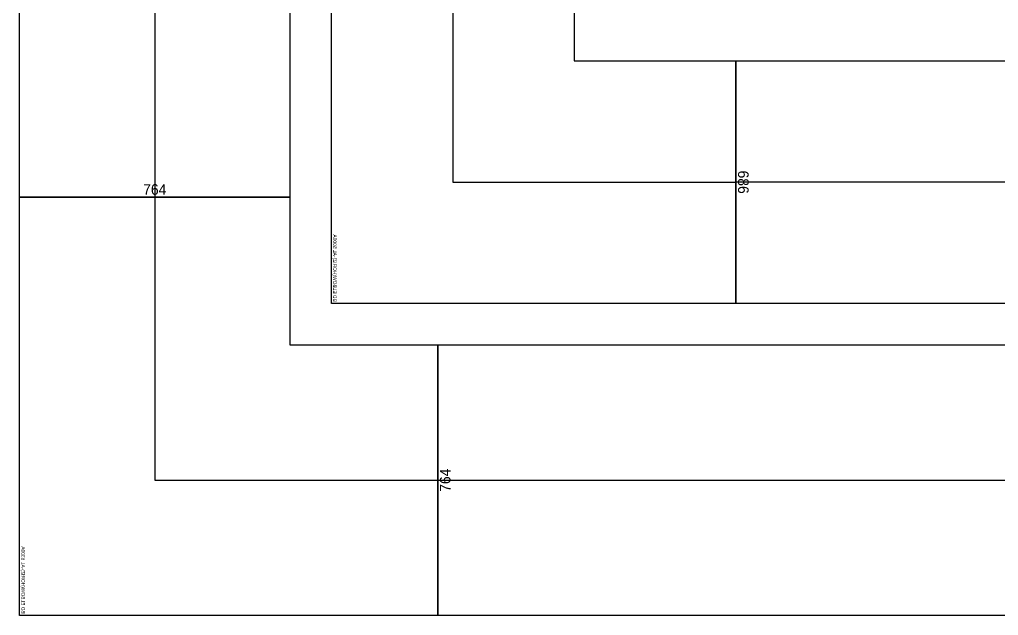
# Model space of a CAD drawing. Header units: millimetres. Extents: x 28486 to 374549, y -351975 to 868946.
# Drawn here: x 273624 to 276390, y 399024 to 400707 of the extents above; entities that cross this region are included whole.
import ezdxf
from ezdxf.enums import TextEntityAlignment as Align

# ---------------------------------------------------------------- set-up
doc = ezdxf.new("R2010")
doc.units = ezdxf.units.MM
doc.header["$LTSCALE"] = 150
doc.layers.get('Defpoints').update_dxf_attribs({"color": 150})
doc.layers.add('-----27 Bus Duct_LV_380-220V_IT BACK UP', color=2, linetype='Continuous')
doc.layers.add('-----27 Bus Duct_LV_380-220V_LOAD BANK', color=7, linetype='Continuous')
doc.styles.add('ELEC', font='')
doc.styles.get("Standard").update_dxf_attribs({"font": ''})
doc.styles.get('ELEC').set_extended_font_data('Dotum')
doc.styles.get('Standard').set_extended_font_data('Dotum')
doc.dimstyles.new('전기통신참고용-치수', dxfattribs={"dimscale": 15, "dimtxt": 2, "dimasz": 0, "dimexe": 0, "dimexo": 0, "dimgap": 0.4, "dimtad": 4, "dimdec": 0, "dimzin": 0, "dimdsep": 46, "dimtxsty": 'Standard', "dimblk": 'NONE', "dimcen": 0, "dimse1": 1, "dimse2": 1, "dimsd1": 1, "dimsd2": 1, "dimclrd": 8, "dimclre": 8, "dimclrt": 8, "dimadec": 0, "dimazin": 0, "dimtfac": 1, "dimtdec": 0, "dimtix": 1, "dimtmove": 2, "dimatfit": 0, "dimldrblk": 'NONE', "dimfxl": 2, "dimtolj": 1, "dimtzin": 0, "dimarcsym": 0})

# ---------------------------------------------------------------- blocks, each defined once
blk = doc.blocks.new('*U74')
at = {"color": 0}
blk.add_lwpolyline([(-343, -343), (800, -343), (800, 343), (343, 343), (343, 800), (-343, 800)], close=True, dxfattribs=at)
at = {"color": 1}
blk.add_lwpolyline([(800, 0), (0, 0), (0, 800)], dxfattribs=at)
at = {"color": 0, "style": 'ELEC'}
blk.add_text('BD ELBOW(HORIZ)-AL 5000A', height=10, dxfattribs=at).set_placement((-338, -333), align=Align.MIDDLE_LEFT)
blk = doc.blocks.new('*D180')
at = {"layer": 'Defpoints', "color": 0, "transparency": 16777216}
for p in [(686, 25668), (686, 25668), (686, 7716)]:
    blk.add_point(p, dxfattribs=at)
at = {"color": 0, "transparency": 16777216, "insert": (665, 16692), "char_height": 30, "attachment_point": 5, "rotation": 90}
blk.add_mtext('\\A1;{\\C0;17952}', dxfattribs=at)
blk = doc.blocks.new('_None')
blk = doc.blocks.new('*D181')
at = {"layer": 'Defpoints', "color": 0, "transparency": 16777216}
for p in [(0, 7716), (686, 7716), (686, 7716)]:
    blk.add_point(p, dxfattribs=at)
at = {"color": 0, "transparency": 16777216, "insert": (343, 7737), "char_height": 30, "attachment_point": 5}
blk.add_mtext('\\A1;{\\C0;686}', dxfattribs=at)
blk = doc.blocks.new('*D93')
at = {"layer": 'Defpoints', "color": 0, "transparency": 16777216}
for p in [(0, 8310.8), (764, 8310.8), (764, 8310.8)]:
    blk.add_point(p, dxfattribs=at)
at = {"color": 0, "transparency": 16777216, "insert": (382, 8289.8), "char_height": 30, "attachment_point": 5}
blk.add_mtext('\\A1;{\\C0;764}', dxfattribs=at)
blk = doc.blocks.new('*D94')
at = {"layer": 'Defpoints', "color": 0, "transparency": 16777216}
for p in [(764, 8310.8), (764, 8310.8), (764, 5103.8)]:
    blk.add_point(p, dxfattribs=at)
at = {"color": 0, "transparency": 16777216, "insert": (743, 6707.3), "char_height": 30, "attachment_point": 5, "rotation": 90}
blk.add_mtext('\\A1;{\\C0;3207}', dxfattribs=at)
blk = doc.blocks.new('*D95')
at = {"layer": 'Defpoints', "color": 0, "transparency": 16777216}
for p in [(0, 5103.8), (764, 5103.8), (764, 5103.8)]:
    blk.add_point(p, dxfattribs=at)
at = {"color": 0, "transparency": 16777216, "insert": (382, 5124.9), "char_height": 30, "attachment_point": 5}
blk.add_mtext('\\A1;{\\C0;764}', dxfattribs=at)
blk = doc.blocks.new('*U15')
at = {"color": 0}
blk.add_lwpolyline([(-382, -382), (800, -382), (800, 382), (382, 382), (382, 800), (-382, 800)], close=True, dxfattribs=at)
at = {"color": 1}
blk.add_lwpolyline([(800, 0), (0, 0), (0, 800)], dxfattribs=at)
at = {"color": 0, "style": 'ELEC'}
blk.add_text('BD ELBOW(HORIZ)-AL 6300A', height=10, dxfattribs=at).set_placement((-377, -372), align=Align.MIDDLE_LEFT)
blk = doc.blocks.new('*D816')
at = {"layer": 'Defpoints', "color": 0, "transparency": 16777216}
for p in [(0, 12904.5), (764, 12904.5), (764, 12904.5)]:
    blk.add_point(p, dxfattribs=at)
at = {"color": 0, "transparency": 16777216, "insert": (382, 12883.5), "char_height": 30, "attachment_point": 5}
blk.add_mtext('\\A1;{\\C0;764}', dxfattribs=at)
blk = doc.blocks.new('*D817')
at = {"layer": 'Defpoints', "color": 0, "transparency": 16777216}
for p in [(764, 12904.5), (764, 12904.5), (764, -11471.5)]:
    blk.add_point(p, dxfattribs=at)
at = {"color": 0, "transparency": 16777216, "insert": (743, 716.5), "char_height": 30, "attachment_point": 5, "rotation": 90}
blk.add_mtext('\\A1;{\\C0;24376}', dxfattribs=at)
blk = doc.blocks.new('*U178')
at = {"color": 1}
blk.add_line((343, 25668), (343, 7716), dxfattribs=at)
at = {"color": 0}
blk.add_lwpolyline([(686, 7716), (0, 7716), (0, 25668), (686, 25668)], close=True, dxfattribs=at)
dim = blk.add_linear_dim(base=(686, 25668), p1=(686, 7716), p2=(686, 25668), angle=90, text='{\\C0;<>}', dimstyle='전기통신참고용-치수', override={"dimtad": 1, "dimtxsty": 'Standard', "dimclrd": 0, "dimclre": 0, "dimclrt": 0}, dxfattribs=at)
dim.commit()
dim.dimension.update_dxf_attribs({"geometry": '*D180', "text_midpoint": (665, 16692)})
dim = blk.add_linear_dim(base=(686, 7716), p1=(0, 7716), p2=(686, 7716), text='{\\C0;<>}', dimstyle='전기통신참고용-치수', override={"dimtad": 1, "dimtxsty": 'Standard', "dimclrd": 0, "dimclre": 0, "dimclrt": 0}, dxfattribs=at)
dim.commit()
dim.dimension.update_dxf_attribs({"geometry": '*D181', "text_midpoint": (343, 7737)})
blk = doc.blocks.new('*U92')
at = {"color": 1}
blk.add_line((382, 8310.8), (382, 5103.8), dxfattribs=at)
at = {"color": 0}
blk.add_lwpolyline([(764, 5103.8), (0, 5103.8), (0, 8310.8), (764, 8310.8)], close=True, dxfattribs=at)
for base, p1, p2, override, picture, middle in [((764, 8310.8), (0, 8310.8), (764, 8310.8), {"dimtxsty": 'Standard', "dimclrd": 0, "dimclre": 0, "dimclrt": 0}, '*D93', (382, 8289.8)), ((764, 5103.8), (0, 5103.8), (764, 5103.8), {"dimtad": 1, "dimtxsty": 'Standard', "dimclrd": 0, "dimclre": 0, "dimclrt": 0}, '*D95', (382, 5124.9))]:
    dim = blk.add_linear_dim(base=base, p1=p1, p2=p2, text='{\\C0;<>}', dimstyle='전기통신참고용-치수', override=override, dxfattribs=at)
    dim.commit()
    dim.dimension.update_dxf_attribs({"geometry": picture, "text_midpoint": middle})
dim = blk.add_linear_dim(base=(764, 8310.8), p1=(764, 5103.8), p2=(764, 8310.8), angle=90, text='{\\C0;<>}', dimstyle='전기통신참고용-치수', override={"dimtad": 1, "dimtxsty": 'Standard', "dimclrd": 0, "dimclre": 0, "dimclrt": 0}, dxfattribs=at)
dim.commit()
dim.dimension.update_dxf_attribs({"geometry": '*D94', "text_midpoint": (743, 6707.3)})
blk = doc.blocks.new('*U815')
at = {"color": 1}
blk.add_line((382, 12904.5), (382, -11471.5), dxfattribs=at)
at = {"color": 0}
blk.add_lwpolyline([(764, -11471.5), (0, -11471.5), (0, 12904.5), (764, 12904.5)], close=True, dxfattribs=at)
dim = blk.add_linear_dim(base=(764, 12904.5), p1=(0, 12904.5), p2=(764, 12904.5), text='{\\C0;<>}', dimstyle='전기통신참고용-치수', override={"dimtxsty": 'Standard', "dimclrd": 0, "dimclre": 0, "dimclrt": 0}, dxfattribs=at)
dim.commit()
dim.dimension.update_dxf_attribs({"geometry": '*D816', "text_midpoint": (382, 12883.5)})
dim = blk.add_linear_dim(base=(764, 12904.5), p1=(764, -11471.5), p2=(764, 12904.5), angle=90, text='{\\C0;<>}', dimstyle='전기통신참고용-치수', override={"dimtad": 1, "dimtxsty": 'Standard', "dimclrd": 0, "dimclre": 0, "dimclrt": 0}, dxfattribs=at)
dim.commit()
dim.dimension.update_dxf_attribs({"geometry": '*D817', "text_midpoint": (743, 716.5)})

msp = doc.modelspace()

# ---------------------------------------------------------------- block references
at = {"layer": '-----27 Bus Duct_LV_380-220V_IT BACK UP', "xscale": -1, "rotation": 270}
msp.add_blockref('*U74', (274848, 400248), dxfattribs=at)
at = {"layer": '-----27 Bus Duct_LV_380-220V_IT BACK UP', "rotation": 270}
msp.add_blockref('*U178', (267932, 400591), dxfattribs=at)
at = {"layer": '-----27 Bus Duct_LV_380-220V_LOAD BANK'}
msp.add_blockref('*U92', (273624, 395102.2), dxfattribs=at)
at = {"layer": '-----27 Bus Duct_LV_380-220V_LOAD BANK', "xscale": -1, "rotation": 270}
msp.add_blockref('*U15', (274006, 399406), dxfattribs=at)
at = {"layer": '-----27 Bus Duct_LV_380-220V_LOAD BANK', "rotation": 89.99999999999999}
msp.add_blockref('*U815', (287710.5, 399024), dxfattribs=at)

doc.saveas('drawing.dxf')
